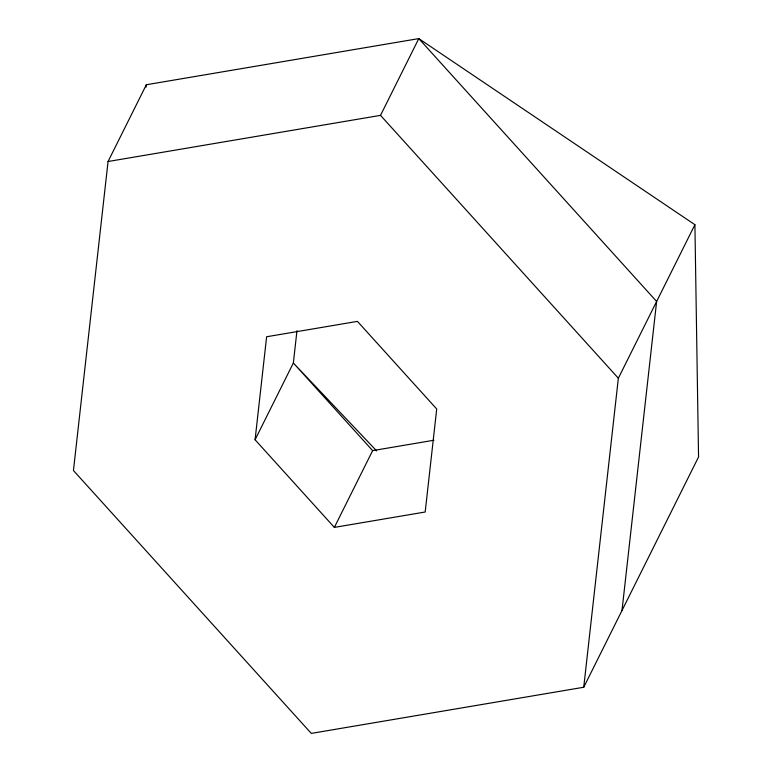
<?xml version="1.0" encoding="UTF-8"?>
<svg xmlns="http://www.w3.org/2000/svg" width="772" height="772" viewBox="0 0 772 772"><rect width="100%" height="100%" fill="white"/><g stroke="black" fill="none" stroke-linecap="round" stroke-linejoin="round"><path stroke-width="1.16" d="M108.061 161.512L73.446 470.524L311.28 733.4L583.738 687.254L698.554 456.966L694.906 224.71L418.791 38.6L146.333 84.746L108.061 161.512L380.519 115.366L418.791 38.6L656.634 301.476L622.01 610.488M146.062 87.139L146.333 84.746M255.078 439.76L266.62 336.756L357.436 321.374L436.72 408.996L425.179 512.01L334.363 527.392L255.078 439.76L293.35 363.004L296.979 330.657M583.738 687.254L618.353 378.232L694.906 224.71M334.363 527.392L372.635 450.626L433.97 440.233M376.63 450.896L293.35 363.004L372.635 450.626M380.519 115.366L618.353 378.232"/></g></svg>
